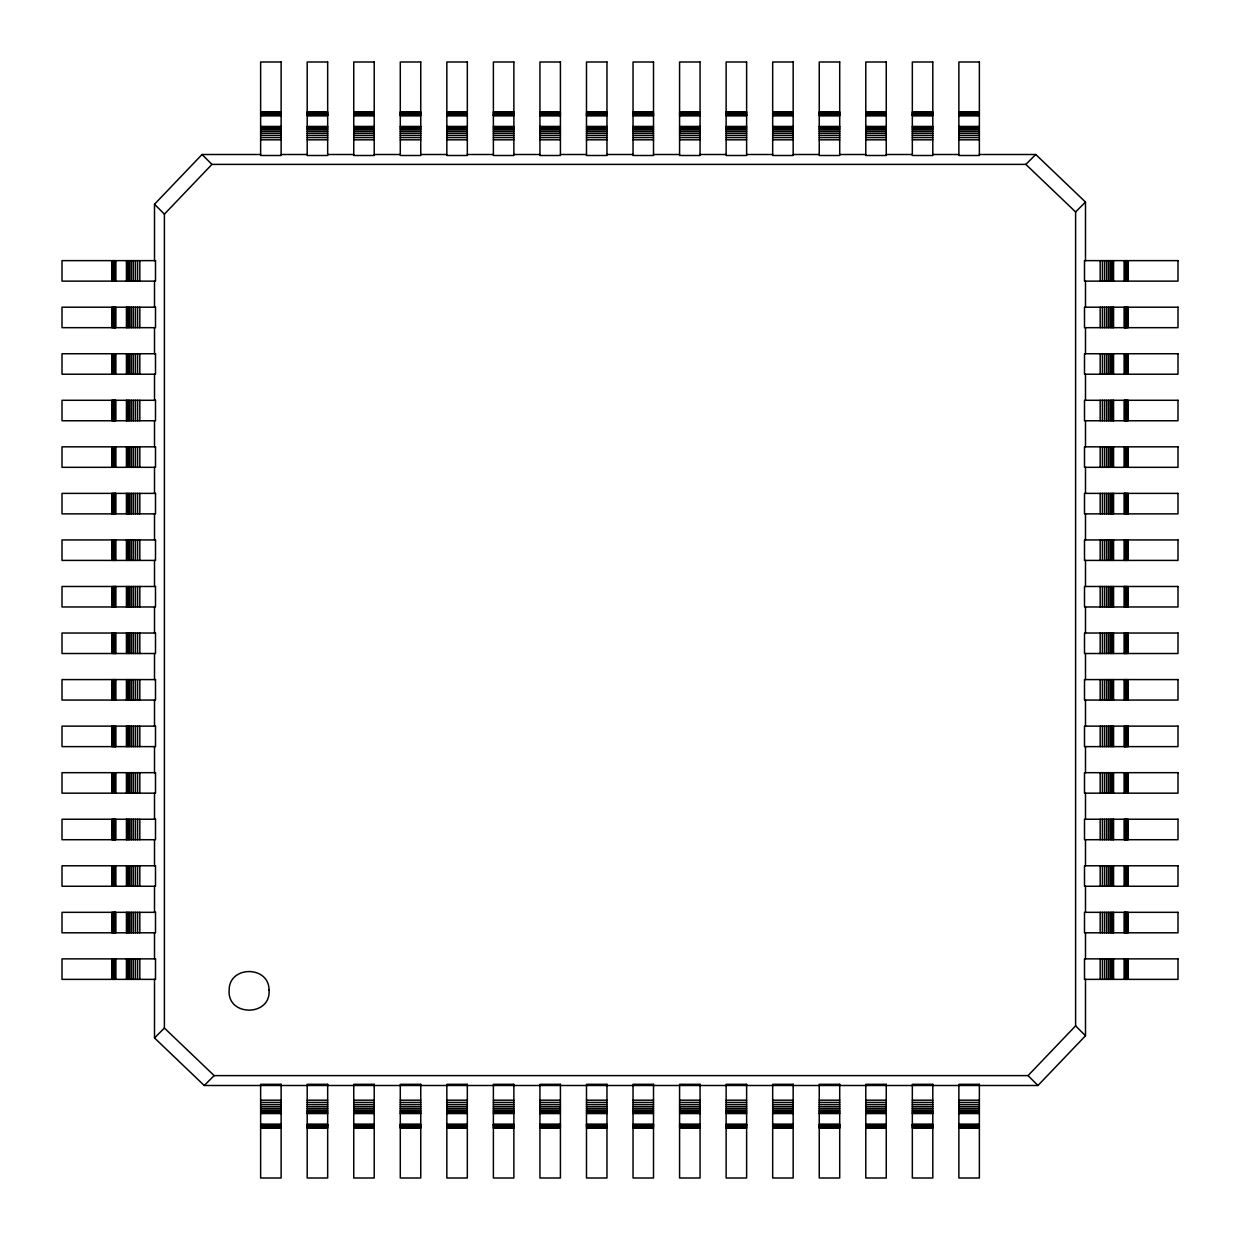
<?xml version="1.0" encoding="UTF-8"?>
<svg xmlns="http://www.w3.org/2000/svg" width="1240" height="1240" viewBox="0 0 1240 1240"><rect width="100%" height="100%" fill="white"/><g stroke="black" fill="none" stroke-linecap="round" stroke-linejoin="round"><path stroke-width="1.5" d="M154.504 260.632L154.504 204.244L202.058 154.504L260.632 154.504M164.393 214.148L211.947 164.393L1025.852 164.393L1075.607 211.947L1075.607 1025.852L1028.053 1075.607L214.148 1075.607L164.393 1028.053L164.393 214.148L154.504 204.244M154.504 979.368L154.504 1037.942L204.244 1085.496L1037.942 1085.496L1085.496 1035.756L1085.496 979.368M1025.852 164.393L1035.756 154.504L1085.496 202.058L1085.496 260.632M154.504 1037.942L164.393 1028.053M1075.607 211.947L1085.496 202.058M204.244 1085.496L214.148 1075.607M260.632 111.817L281.124 111.817M307.195 111.817L327.67 111.817M353.741 111.817L374.216 111.817M400.288 111.817L420.763 111.817M446.834 111.817L467.325 111.817M493.381 111.817L513.871 111.817M539.942 111.817L560.418 111.817M586.489 111.817L606.964 111.817M633.036 111.817L653.511 111.817M679.582 111.817L700.058 111.817M726.129 111.817L746.62 111.817M772.675 111.817L793.166 111.817M819.237 111.817L839.712 111.817M865.784 111.817L886.259 111.817M912.33 111.817L932.805 111.817M958.876 111.817L979.368 111.817M260.632 112.576L281.124 112.576M307.195 112.576L327.67 112.576M353.741 112.576L374.216 112.576M400.288 112.576L420.763 112.576M446.834 112.576L467.325 112.576M493.381 112.576L513.871 112.576M539.942 112.576L560.418 112.576M586.489 112.576L606.964 112.576M633.036 112.576L653.511 112.576M679.582 112.576L700.058 112.576M726.129 112.576L746.62 112.576M772.675 112.576L793.166 112.576M819.237 112.576L839.712 112.576M865.784 112.576L886.259 112.576M912.33 112.576L932.805 112.576M958.876 112.576L979.368 112.576M260.632 113.29L281.124 113.29M307.195 113.29L327.67 113.29M353.741 113.29L374.216 113.29M400.288 113.29L420.763 113.29M446.834 113.29L467.325 113.29M493.381 113.29L513.871 113.29M539.942 113.29L560.418 113.29M586.489 113.29L606.964 113.29M633.036 113.29L653.511 113.29M679.582 113.29L700.058 113.29M726.129 113.29L746.62 113.29M772.675 113.29L793.166 113.29M819.237 113.29L839.712 113.29M865.784 113.29L886.259 113.29M912.33 113.29L932.805 113.29M958.876 113.29L979.368 113.29M260.632 113.956L281.124 113.956M307.195 113.956L327.67 113.956M353.741 113.956L374.216 113.956M400.288 113.956L420.763 113.956M446.834 113.956L467.325 113.956M493.381 113.956L513.871 113.956M539.942 113.956L560.418 113.956M586.489 113.956L606.964 113.956M633.036 113.956L653.511 113.956M679.582 113.956L700.058 113.956M726.129 113.956L746.62 113.956M772.675 113.956L793.166 113.956M819.237 113.956L839.712 113.956M865.784 113.956L886.259 113.956M912.33 113.956L932.805 113.956M958.876 113.956L979.368 113.956M260.632 114.529L281.124 114.529M307.195 114.529L327.67 114.529M353.741 114.529L374.216 114.529M400.288 114.529L420.763 114.529M446.834 114.529L467.325 114.529M493.381 114.529L513.871 114.529M539.942 114.529L560.418 114.529M586.489 114.529L606.964 114.529M633.036 114.529L653.511 114.529M679.582 114.529L700.058 114.529M726.129 114.529L746.62 114.529M772.675 114.529L793.166 114.529M819.237 114.529L839.712 114.529M865.784 114.529L886.259 114.529M912.33 114.529L932.805 114.529M958.876 114.529L979.368 114.529M260.632 115.025L281.124 115.025M307.195 115.025L327.67 115.025M353.741 115.025L374.216 115.025M400.288 115.025L420.763 115.025M446.834 115.025L467.325 115.025M493.381 115.025L513.871 115.025M539.942 115.025L560.418 115.025M586.489 115.025L606.964 115.025M633.036 115.025L653.511 115.025M679.582 115.025L700.058 115.025M726.129 115.025L746.62 115.025M772.675 115.025L793.166 115.025M819.237 115.025L839.712 115.025M865.784 115.025L886.259 115.025M912.33 115.025L932.805 115.025M958.876 115.025L979.368 115.025M260.632 115.428L281.124 115.428M307.195 115.428L327.67 115.428M353.741 115.428L374.216 115.428M400.288 115.428L420.763 115.428M446.834 115.428L467.325 115.428M493.381 115.428L513.871 115.428M539.942 115.428L560.418 115.428M586.489 115.428L606.964 115.428M633.036 115.428L653.511 115.428M679.582 115.428L700.058 115.428M726.129 115.428L746.62 115.428M772.675 115.428L793.166 115.428M819.237 115.428L839.712 115.428M865.784 115.428L886.259 115.428M912.33 115.428L932.805 115.428M958.876 115.428L979.368 115.428M260.632 115.708L281.124 115.708M307.195 115.708L327.67 115.708M353.741 115.708L374.216 115.708M400.288 115.708L420.763 115.708M446.834 115.708L467.325 115.708M493.381 115.708L513.871 115.708M539.942 115.708L560.418 115.708M586.489 115.708L606.964 115.708M633.036 115.708L653.511 115.708M679.582 115.708L700.058 115.708M726.129 115.708L746.62 115.708M772.675 115.708L793.166 115.708M819.237 115.708L839.712 115.708M865.784 115.708L886.259 115.708M912.33 115.708L932.805 115.708M958.876 115.708L979.368 115.708M260.632 126.433L281.124 126.433M307.195 126.433L327.67 126.433M353.741 126.433L374.216 126.433M400.288 126.433L420.763 126.433M446.834 126.433L467.325 126.433M493.381 126.433L513.871 126.433M539.942 126.433L560.418 126.433M586.489 126.433L606.964 126.433M633.036 126.433L653.511 126.433M679.582 126.433L700.058 126.433M726.129 126.433L746.62 126.433M772.675 126.433L793.166 126.433M819.237 126.433L839.712 126.433M865.784 126.433L886.259 126.433M912.33 126.433L932.805 126.433M958.876 126.433L979.368 126.433M260.632 127.24L281.124 127.24M307.195 127.24L327.67 127.24M353.741 127.24L374.216 127.24M400.288 127.24L420.763 127.24M446.834 127.24L467.325 127.24M493.381 127.24L513.871 127.24M539.942 127.24L560.418 127.24M586.489 127.24L606.964 127.24M633.036 127.24L653.511 127.24M679.582 127.24L700.058 127.24M726.129 127.24L746.62 127.24M772.675 127.24L793.166 127.24M819.237 127.24L839.712 127.24M865.784 127.24L886.259 127.24M912.33 127.24L932.805 127.24M958.876 127.24L979.368 127.24M260.632 128.371L281.124 128.371M307.195 128.371L327.67 128.371M353.741 128.371L374.216 128.371M400.288 128.371L420.763 128.371M446.834 128.371L467.325 128.371M493.381 128.371L513.871 128.371M539.942 128.371L560.418 128.371M586.489 128.371L606.964 128.371M633.036 128.371L653.511 128.371M679.582 128.371L700.058 128.371M726.129 128.371L746.62 128.371M772.675 128.371L793.166 128.371M819.237 128.371L839.712 128.371M865.784 128.371L886.259 128.371M912.33 128.371L932.805 128.371M958.876 128.371L979.368 128.371M260.632 129.782L281.124 129.782M307.195 129.782L327.67 129.782M353.741 129.782L374.216 129.782M400.288 129.782L420.763 129.782M446.834 129.782L467.325 129.782M493.381 129.782L513.871 129.782M539.942 129.782L560.418 129.782M586.489 129.782L606.964 129.782M633.036 129.782L653.511 129.782M679.582 129.782L700.058 129.782M726.129 129.782L746.62 129.782M772.675 129.782L793.166 129.782M819.237 129.782L839.712 129.782M865.784 129.782L886.259 129.782M912.33 129.782L932.805 129.782M958.876 129.782L979.368 129.782M260.632 131.471L281.124 131.471M307.195 131.471L327.67 131.471M353.741 131.471L374.216 131.471M400.288 131.471L420.763 131.471M446.834 131.471L467.325 131.471M493.381 131.471L513.871 131.471M539.942 131.471L560.418 131.471M586.489 131.471L606.964 131.471M633.036 131.471L653.511 131.471M679.582 131.471L700.058 131.471M726.129 131.471L746.62 131.471M772.675 131.471L793.166 131.471M819.237 131.471L839.712 131.471M865.784 131.471L886.259 131.471M912.33 131.471L932.805 131.471M958.876 131.471L979.368 131.471M260.632 133.362L281.124 133.362M307.195 133.362L327.67 133.362M353.741 133.362L374.216 133.362M400.288 133.362L420.763 133.362M446.834 133.362L467.325 133.362M493.381 133.362L513.871 133.362M539.942 133.362L560.418 133.362M586.489 133.362L606.964 133.362M633.036 133.362L653.511 133.362M679.582 133.362L700.058 133.362M726.129 133.362L746.62 133.362M772.675 133.362L793.166 133.362M819.237 133.362L839.712 133.362M865.784 133.362L886.259 133.362M912.33 133.362L932.805 133.362M958.876 133.362L979.368 133.362M260.632 135.424L281.124 135.424M307.195 135.424L327.67 135.424M353.741 135.424L374.216 135.424M400.288 135.424L420.763 135.424M446.834 135.424L467.325 135.424M493.381 135.424L513.871 135.424M539.942 135.424L560.418 135.424M586.489 135.424L606.964 135.424M633.036 135.424L653.511 135.424M679.582 135.424L700.058 135.424M726.129 135.424L746.62 135.424M772.675 135.424L793.166 135.424M819.237 135.424L839.712 135.424M865.784 135.424L886.259 135.424M912.33 135.424L932.805 135.424M958.876 135.424L979.368 135.424M260.632 137.594L281.124 137.594M307.195 137.594L327.67 137.594M353.741 137.594L374.216 137.594M400.288 137.594L420.763 137.594M446.834 137.594L467.325 137.594M493.381 137.594L513.871 137.594M539.942 137.594L560.418 137.594M586.489 137.594L606.964 137.594M633.036 137.594L653.511 137.594M679.582 137.594L700.058 137.594M726.129 137.594L746.62 137.594M772.675 137.594L793.166 137.594M819.237 137.594L839.712 137.594M865.784 137.594L886.259 137.594M912.33 137.594L932.805 137.594M958.876 137.594L979.368 137.594M260.632 139.826L281.124 139.826M307.195 139.826L327.67 139.826M353.741 139.826L374.216 139.826M400.288 139.826L420.763 139.826M446.834 139.826L467.325 139.826M493.381 139.826L513.871 139.826M539.942 139.826L560.418 139.826M586.489 139.826L606.964 139.826M633.036 139.826L653.511 139.826M679.582 139.826L700.058 139.826M726.129 139.826L746.62 139.826M772.675 139.826L793.166 139.826M819.237 139.826L839.712 139.826M865.784 139.826L886.259 139.826M912.33 139.826L932.805 139.826M958.876 139.826L979.368 139.826M281.124 154.504L307.195 154.504M327.67 154.504L353.741 154.504M374.216 154.504L400.288 154.504M420.763 154.504L446.834 154.504M467.325 154.504L493.381 154.504M513.871 154.504L539.942 154.504M560.418 154.504L586.489 154.504M606.964 154.504L633.036 154.504M653.511 154.504L679.582 154.504M700.058 154.504L726.129 154.504M746.62 154.504L772.675 154.504M793.166 154.504L819.237 154.504M839.712 154.504L865.784 154.504M886.259 154.504L912.33 154.504M932.805 154.504L958.876 154.504M979.368 154.504L1035.756 154.504M260.632 1100.175L281.124 1100.175M307.195 1100.175L327.67 1100.175M353.741 1100.175L374.216 1100.175M400.288 1100.175L420.763 1100.175M446.834 1100.175L467.325 1100.175M493.381 1100.175L513.871 1100.175M539.942 1100.175L560.418 1100.175M586.489 1100.175L606.964 1100.175M633.036 1100.175L653.511 1100.175M679.582 1100.175L700.058 1100.175M726.129 1100.175L746.62 1100.175M772.675 1100.175L793.166 1100.175M819.237 1100.175L839.712 1100.175M865.784 1100.175L886.259 1100.175M912.33 1100.175L932.805 1100.175M958.876 1100.175L979.368 1100.175M260.632 1102.407L281.124 1102.407M307.195 1102.407L327.67 1102.407M353.741 1102.407L374.216 1102.407M400.288 1102.407L420.763 1102.407M446.834 1102.407L467.325 1102.407M493.381 1102.407L513.871 1102.407M539.942 1102.407L560.418 1102.407M586.489 1102.407L606.964 1102.407M633.036 1102.407L653.511 1102.407M679.582 1102.407L700.058 1102.407M726.129 1102.407L746.62 1102.407M772.675 1102.407L793.166 1102.407M819.237 1102.407L839.712 1102.407M865.784 1102.407L886.259 1102.407M912.33 1102.407L932.805 1102.407M958.876 1102.407L979.368 1102.407M260.632 1104.577L281.124 1104.577M307.195 1104.577L327.67 1104.577M353.741 1104.577L374.216 1104.577M400.288 1104.577L420.763 1104.577M446.834 1104.577L467.325 1104.577M493.381 1104.577L513.871 1104.577M539.942 1104.577L560.418 1104.577M586.489 1104.577L606.964 1104.577M633.036 1104.577L653.511 1104.577M679.582 1104.577L700.058 1104.577M726.129 1104.577L746.62 1104.577M772.675 1104.577L793.166 1104.577M819.237 1104.577L839.712 1104.577M865.784 1104.577L886.259 1104.577M912.33 1104.577L932.805 1104.577M958.876 1104.577L979.368 1104.577M260.632 1106.638L281.124 1106.638M307.195 1106.638L327.67 1106.638M353.741 1106.638L374.216 1106.638M400.288 1106.638L420.763 1106.638M446.834 1106.638L467.325 1106.638M493.381 1106.638L513.871 1106.638M539.942 1106.638L560.418 1106.638M586.489 1106.638L606.964 1106.638M633.036 1106.638L653.511 1106.638M679.582 1106.638L700.058 1106.638M726.129 1106.638L746.62 1106.638M772.675 1106.638L793.166 1106.638M819.237 1106.638L839.712 1106.638M865.784 1106.638L886.259 1106.638M912.33 1106.638L932.805 1106.638M958.876 1106.638L979.368 1106.638M260.632 1108.529L281.124 1108.529M307.195 1108.529L327.67 1108.529M353.741 1108.529L374.216 1108.529M400.288 1108.529L420.763 1108.529M446.834 1108.529L467.325 1108.529M493.381 1108.529L513.871 1108.529M539.942 1108.529L560.418 1108.529M586.489 1108.529L606.964 1108.529M633.036 1108.529L653.511 1108.529M679.582 1108.529L700.058 1108.529M726.129 1108.529L746.62 1108.529M772.675 1108.529L793.166 1108.529M819.237 1108.529L839.712 1108.529M865.784 1108.529L886.259 1108.529M912.33 1108.529L932.805 1108.529M958.876 1108.529L979.368 1108.529M260.632 1110.218L281.124 1110.218M307.195 1110.218L327.67 1110.218M353.741 1110.218L374.216 1110.218M400.288 1110.218L420.763 1110.218M446.834 1110.218L467.325 1110.218M493.381 1110.218L513.871 1110.218M539.942 1110.218L560.418 1110.218M586.489 1110.218L606.964 1110.218M633.036 1110.218L653.511 1110.218M679.582 1110.218L700.058 1110.218M726.129 1110.218L746.62 1110.218M772.675 1110.218L793.166 1110.218M819.237 1110.218L839.712 1110.218M865.784 1110.218L886.259 1110.218M912.33 1110.218L932.805 1110.218M958.876 1110.218L979.368 1110.218M260.632 1111.629L281.124 1111.629M307.195 1111.629L327.67 1111.629M353.741 1111.629L374.216 1111.629M400.288 1111.629L420.763 1111.629M446.834 1111.629L467.325 1111.629M493.381 1111.629L513.871 1111.629M539.942 1111.629L560.418 1111.629M586.489 1111.629L606.964 1111.629M633.036 1111.629L653.511 1111.629M679.582 1111.629L700.058 1111.629M726.129 1111.629L746.62 1111.629M772.675 1111.629L793.166 1111.629M819.237 1111.629L839.712 1111.629M865.784 1111.629L886.259 1111.629M912.33 1111.629L932.805 1111.629M958.876 1111.629L979.368 1111.629M260.632 1112.761L281.124 1112.761M307.195 1112.761L327.67 1112.761M353.741 1112.761L374.216 1112.761M400.288 1112.761L420.763 1112.761M446.834 1112.761L467.325 1112.761M493.381 1112.761L513.871 1112.761M539.942 1112.761L560.418 1112.761M586.489 1112.761L606.964 1112.761M633.036 1112.761L653.511 1112.761M679.582 1112.761L700.058 1112.761M726.129 1112.761L746.62 1112.761M772.675 1112.761L793.166 1112.761M819.237 1112.761L839.712 1112.761M865.784 1112.761L886.259 1112.761M912.33 1112.761L932.805 1112.761M958.876 1112.761L979.368 1112.761M260.632 1113.566L281.124 1113.566M307.195 1113.566L327.67 1113.566M353.741 1113.566L374.216 1113.566M400.288 1113.566L420.763 1113.566M446.834 1113.566L467.325 1113.566M493.381 1113.566L513.871 1113.566M539.942 1113.566L560.418 1113.566M586.489 1113.566L606.964 1113.566M633.036 1113.566L653.511 1113.566M679.582 1113.566L700.058 1113.566M726.129 1113.566L746.62 1113.566M772.675 1113.566L793.166 1113.566M819.237 1113.566L839.712 1113.566M865.784 1113.566L886.259 1113.566M912.33 1113.566L932.805 1113.566M958.876 1113.566L979.368 1113.566M260.632 1124.293L281.124 1124.293M307.195 1124.293L327.67 1124.293M353.741 1124.293L374.216 1124.293M400.288 1124.293L420.763 1124.293M446.834 1124.293L467.325 1124.293M493.381 1124.293L513.871 1124.293M539.942 1124.293L560.418 1124.293M586.489 1124.293L606.964 1124.293M633.036 1124.293L653.511 1124.293M679.582 1124.293L700.058 1124.293M726.129 1124.293L746.62 1124.293M772.675 1124.293L793.166 1124.293M819.237 1124.293L839.712 1124.293M865.784 1124.293L886.259 1124.293M912.33 1124.293L932.805 1124.293M958.876 1124.293L979.368 1124.293M260.632 1124.572L281.124 1124.572M307.195 1124.572L327.67 1124.572M353.741 1124.572L374.216 1124.572M400.288 1124.572L420.763 1124.572M446.834 1124.572L467.325 1124.572M493.381 1124.572L513.871 1124.572M539.942 1124.572L560.418 1124.572M586.489 1124.572L606.964 1124.572M633.036 1124.572L653.511 1124.572M679.582 1124.572L700.058 1124.572M726.129 1124.572L746.62 1124.572M772.675 1124.572L793.166 1124.572M819.237 1124.572L839.712 1124.572M865.784 1124.572L886.259 1124.572M912.33 1124.572L932.805 1124.572M958.876 1124.572L979.368 1124.572M260.632 1124.975L281.124 1124.975M307.195 1124.975L327.67 1124.975M353.741 1124.975L374.216 1124.975M400.288 1124.975L420.763 1124.975M446.834 1124.975L467.325 1124.975M493.381 1124.975L513.871 1124.975M539.942 1124.975L560.418 1124.975M586.489 1124.975L606.964 1124.975M633.036 1124.975L653.511 1124.975M679.582 1124.975L700.058 1124.975M726.129 1124.975L746.62 1124.975M772.675 1124.975L793.166 1124.975M819.237 1124.975L839.712 1124.975M865.784 1124.975L886.259 1124.975M912.33 1124.975L932.805 1124.975M958.876 1124.975L979.368 1124.975M260.632 1125.471L281.124 1125.471M307.195 1125.471L327.67 1125.471M353.741 1125.471L374.216 1125.471M400.288 1125.471L420.763 1125.471M446.834 1125.471L467.325 1125.471M493.381 1125.471L513.871 1125.471M539.942 1125.471L560.418 1125.471M586.489 1125.471L606.964 1125.471M633.036 1125.471L653.511 1125.471M679.582 1125.471L700.058 1125.471M726.129 1125.471L746.62 1125.471M772.675 1125.471L793.166 1125.471M819.237 1125.471L839.712 1125.471M865.784 1125.471L886.259 1125.471M912.33 1125.471L932.805 1125.471M958.876 1125.471L979.368 1125.471M260.632 1126.044L281.124 1126.044M307.195 1126.044L327.67 1126.044M353.741 1126.044L374.216 1126.044M400.288 1126.044L420.763 1126.044M446.834 1126.044L467.325 1126.044M493.381 1126.044L513.871 1126.044M539.942 1126.044L560.418 1126.044M586.489 1126.044L606.964 1126.044M633.036 1126.044L653.511 1126.044M679.582 1126.044L700.058 1126.044M726.129 1126.044L746.62 1126.044M772.675 1126.044L793.166 1126.044M819.237 1126.044L839.712 1126.044M865.784 1126.044L886.259 1126.044M912.33 1126.044L932.805 1126.044M958.876 1126.044L979.368 1126.044M260.632 1126.71L281.124 1126.71M307.195 1126.71L327.67 1126.71M353.741 1126.71L374.216 1126.71M400.288 1126.71L420.763 1126.71M446.834 1126.71L467.325 1126.71M493.381 1126.71L513.871 1126.71M539.942 1126.71L560.418 1126.71M586.489 1126.71L606.964 1126.71M633.036 1126.71L653.511 1126.71M679.582 1126.71L700.058 1126.71M726.129 1126.71L746.62 1126.71M772.675 1126.71L793.166 1126.71M819.237 1126.71L839.712 1126.71M865.784 1126.71L886.259 1126.71M912.33 1126.71L932.805 1126.71M958.876 1126.71L979.368 1126.71M260.632 1127.424L281.124 1127.424M307.195 1127.424L327.67 1127.424M353.741 1127.424L374.216 1127.424M400.288 1127.424L420.763 1127.424M446.834 1127.424L467.325 1127.424M493.381 1127.424L513.871 1127.424M539.942 1127.424L560.418 1127.424M586.489 1127.424L606.964 1127.424M633.036 1127.424L653.511 1127.424M679.582 1127.424L700.058 1127.424M726.129 1127.424L746.62 1127.424M772.675 1127.424L793.166 1127.424M819.237 1127.424L839.712 1127.424M865.784 1127.424L886.259 1127.424M912.33 1127.424L932.805 1127.424M958.876 1127.424L979.368 1127.424M260.632 1128.183L281.124 1128.183M307.195 1128.183L327.67 1128.183M353.741 1128.183L374.216 1128.183M400.288 1128.183L420.763 1128.183M446.834 1128.183L467.325 1128.183M493.381 1128.183L513.871 1128.183M539.942 1128.183L560.418 1128.183M586.489 1128.183L606.964 1128.183M633.036 1128.183L653.511 1128.183M679.582 1128.183L700.058 1128.183M726.129 1128.183L746.62 1128.183M772.675 1128.183L793.166 1128.183M819.237 1128.183L839.712 1128.183M865.784 1128.183L886.259 1128.183M912.33 1128.183L932.805 1128.183M958.876 1128.183L979.368 1128.183M1075.607 1025.852L1085.496 1035.756M202.058 154.504L211.947 164.393M1028.053 1075.607L1037.942 1085.496M1128.183 260.632L1128.183 281.124M1128.183 307.195L1128.183 327.67M1128.183 353.741L1128.183 374.216M1128.183 400.288L1128.183 420.763M1128.183 446.834L1128.183 467.325M1128.183 493.381L1128.183 513.871M1128.183 539.942L1128.183 560.418M1128.183 586.489L1128.183 606.964M1128.183 633.036L1128.183 653.511M1128.183 679.582L1128.183 700.058M1128.183 726.129L1128.183 746.62M1128.183 772.675L1128.183 793.166M1128.183 819.237L1128.183 839.712M1128.183 865.784L1128.183 886.259M1128.183 912.33L1128.183 932.805M1128.183 958.876L1128.183 979.368M1127.424 260.632L1127.424 281.124M1127.424 307.195L1127.424 327.67M1127.424 353.741L1127.424 374.216M1127.424 400.288L1127.424 420.763M1127.424 446.834L1127.424 467.325M1127.424 493.381L1127.424 513.871M1127.424 539.942L1127.424 560.418M1127.424 586.489L1127.424 606.964M1127.424 633.036L1127.424 653.511M1127.424 679.582L1127.424 700.058M1127.424 726.129L1127.424 746.62M1127.424 772.675L1127.424 793.166M1127.424 819.237L1127.424 839.712M1127.424 865.784L1127.424 886.259M1127.424 912.33L1127.424 932.805M1127.424 958.876L1127.424 979.368M1126.71 260.632L1126.71 281.124M1126.71 307.195L1126.71 327.67M1126.71 353.741L1126.71 374.216M1126.71 400.288L1126.71 420.763M1126.71 446.834L1126.71 467.325M1126.71 493.381L1126.71 513.871M1126.71 539.942L1126.71 560.418M1126.71 586.489L1126.71 606.964M1126.71 633.036L1126.71 653.511M1126.71 679.582L1126.71 700.058M1126.71 726.129L1126.71 746.62M1126.71 772.675L1126.71 793.166M1126.71 819.237L1126.71 839.712M1126.71 865.784L1126.71 886.259M1126.71 912.33L1126.71 932.805M1126.71 958.876L1126.71 979.368M1126.044 260.632L1126.044 281.124M1126.044 307.195L1126.044 327.67M1126.044 353.741L1126.044 374.216M1126.044 400.288L1126.044 420.763M1126.044 446.834L1126.044 467.325M1126.044 493.381L1126.044 513.871M1126.044 539.942L1126.044 560.418M1126.044 586.489L1126.044 606.964M1126.044 633.036L1126.044 653.511M1126.044 679.582L1126.044 700.058M1126.044 726.129L1126.044 746.62M1126.044 772.675L1126.044 793.166M1126.044 819.237L1126.044 839.712M1126.044 865.784L1126.044 886.259M1126.044 912.33L1126.044 932.805M1126.044 958.876L1126.044 979.368M1125.471 260.632L1125.471 281.124M1125.471 307.195L1125.471 327.67M1125.471 353.741L1125.471 374.216M1125.471 400.288L1125.471 420.763M1125.471 446.834L1125.471 467.325M1125.471 493.381L1125.471 513.871M1125.471 539.942L1125.471 560.418M1125.471 586.489L1125.471 606.964M1125.471 633.036L1125.471 653.511M1125.471 679.582L1125.471 700.058M1125.471 726.129L1125.471 746.62M1125.471 772.675L1125.471 793.166M1125.471 819.237L1125.471 839.712M1125.471 865.784L1125.471 886.259M1125.471 912.33L1125.471 932.805M1125.471 958.876L1125.471 979.368M1124.975 260.632L1124.975 281.124M1124.975 307.195L1124.975 327.67M1124.975 353.741L1124.975 374.216M1124.975 400.288L1124.975 420.763M1124.975 446.834L1124.975 467.325M1124.975 493.381L1124.975 513.871M1124.975 539.942L1124.975 560.418M1124.975 586.489L1124.975 606.964M1124.975 633.036L1124.975 653.511M1124.975 679.582L1124.975 700.058M1124.975 726.129L1124.975 746.62M1124.975 772.675L1124.975 793.166M1124.975 819.237L1124.975 839.712M1124.975 865.784L1124.975 886.259M1124.975 912.33L1124.975 932.805M1124.975 958.876L1124.975 979.368M1124.572 260.632L1124.572 281.124M1124.572 307.195L1124.572 327.67M1124.572 353.741L1124.572 374.216M1124.572 400.288L1124.572 420.763M1124.572 446.834L1124.572 467.325M1124.572 493.381L1124.572 513.871M1124.572 539.942L1124.572 560.418M1124.572 586.489L1124.572 606.964M1124.572 633.036L1124.572 653.511M1124.572 679.582L1124.572 700.058M1124.572 726.129L1124.572 746.62M1124.572 772.675L1124.572 793.166M1124.572 819.237L1124.572 839.712M1124.572 865.784L1124.572 886.259M1124.572 912.33L1124.572 932.805M1124.572 958.876L1124.572 979.368M1124.293 260.632L1124.293 281.124M1124.293 307.195L1124.293 327.67M1124.293 353.741L1124.293 374.216M1124.293 400.288L1124.293 420.763M1124.293 446.834L1124.293 467.325M1124.293 493.381L1124.293 513.871M1124.293 539.942L1124.293 560.418M1124.293 586.489L1124.293 606.964M1124.293 633.036L1124.293 653.511M1124.293 679.582L1124.293 700.058M1124.293 726.129L1124.293 746.62M1124.293 772.675L1124.293 793.166M1124.293 819.237L1124.293 839.712M1124.293 865.784L1124.293 886.259M1124.293 912.33L1124.293 932.805M1124.293 958.876L1124.293 979.368M1113.566 260.632L1113.566 281.124M1113.566 307.195L1113.566 327.67M1113.566 353.741L1113.566 374.216M1113.566 400.288L1113.566 420.763M1113.566 446.834L1113.566 467.325M1113.566 493.381L1113.566 513.871M1113.566 539.942L1113.566 560.418M1113.566 586.489L1113.566 606.964M1113.566 633.036L1113.566 653.511M1113.566 679.582L1113.566 700.058M1113.566 726.129L1113.566 746.62M1113.566 772.675L1113.566 793.166M1113.566 819.237L1113.566 839.712M1113.566 865.784L1113.566 886.259M1113.566 912.33L1113.566 932.805M1113.566 958.876L1113.566 979.368M1112.761 260.632L1112.761 281.124M1112.761 307.195L1112.761 327.67M1112.761 353.741L1112.761 374.216M1112.761 400.288L1112.761 420.763M1112.761 446.834L1112.761 467.325M1112.761 493.381L1112.761 513.871M1112.761 539.942L1112.761 560.418M1112.761 586.489L1112.761 606.964M1112.761 633.036L1112.761 653.511M1112.761 679.582L1112.761 700.058M1112.761 726.129L1112.761 746.62M1112.761 772.675L1112.761 793.166M1112.761 819.237L1112.761 839.712M1112.761 865.784L1112.761 886.259M1112.761 912.33L1112.761 932.805M1112.761 958.876L1112.761 979.368M1111.629 260.632L1111.629 281.124M1111.629 307.195L1111.629 327.67M1111.629 353.741L1111.629 374.216M1111.629 400.288L1111.629 420.763M1111.629 446.834L1111.629 467.325M1111.629 493.381L1111.629 513.871M1111.629 539.942L1111.629 560.418M1111.629 586.489L1111.629 606.964M1111.629 633.036L1111.629 653.511M1111.629 679.582L1111.629 700.058M1111.629 726.129L1111.629 746.62M1111.629 772.675L1111.629 793.166M1111.629 819.237L1111.629 839.712M1111.629 865.784L1111.629 886.259M1111.629 912.33L1111.629 932.805M1111.629 958.876L1111.629 979.368M1110.218 260.632L1110.218 281.124M1110.218 307.195L1110.218 327.67M1110.218 353.741L1110.218 374.216M1110.218 400.288L1110.218 420.763M1110.218 446.834L1110.218 467.325M1110.218 493.381L1110.218 513.871M1110.218 539.942L1110.218 560.418M1110.218 586.489L1110.218 606.964M1110.218 633.036L1110.218 653.511M1110.218 679.582L1110.218 700.058M1110.218 726.129L1110.218 746.62M1110.218 772.675L1110.218 793.166M1110.218 819.237L1110.218 839.712M1110.218 865.784L1110.218 886.259M1110.218 912.33L1110.218 932.805M1110.218 958.876L1110.218 979.368M1108.529 260.632L1108.529 281.124M1108.529 307.195L1108.529 327.67M1108.529 353.741L1108.529 374.216M1108.529 400.288L1108.529 420.763M1108.529 446.834L1108.529 467.325M1108.529 493.381L1108.529 513.871M1108.529 539.942L1108.529 560.418M1108.529 586.489L1108.529 606.964M1108.529 633.036L1108.529 653.511M1108.529 679.582L1108.529 700.058M1108.529 726.129L1108.529 746.62M1108.529 772.675L1108.529 793.166M1108.529 819.237L1108.529 839.712M1108.529 865.784L1108.529 886.259M1108.529 912.33L1108.529 932.805M1108.529 958.876L1108.529 979.368M1106.638 260.632L1106.638 281.124M1106.638 307.195L1106.638 327.67M1106.638 353.741L1106.638 374.216M1106.638 400.288L1106.638 420.763M1106.638 446.834L1106.638 467.325M1106.638 493.381L1106.638 513.871M1106.638 539.942L1106.638 560.418M1106.638 586.489L1106.638 606.964M1106.638 633.036L1106.638 653.511M1106.638 679.582L1106.638 700.058M1106.638 726.129L1106.638 746.62M1106.638 772.675L1106.638 793.166M1106.638 819.237L1106.638 839.712M1106.638 865.784L1106.638 886.259M1106.638 912.33L1106.638 932.805M1106.638 958.876L1106.638 979.368M1104.577 260.632L1104.577 281.124M1104.577 307.195L1104.577 327.67M1104.577 353.741L1104.577 374.216M1104.577 400.288L1104.577 420.763M1104.577 446.834L1104.577 467.325M1104.577 493.381L1104.577 513.871M1104.577 539.942L1104.577 560.418M1104.577 586.489L1104.577 606.964M1104.577 633.036L1104.577 653.511M1104.577 679.582L1104.577 700.058M1104.577 726.129L1104.577 746.62M1104.577 772.675L1104.577 793.166M1104.577 819.237L1104.577 839.712M1104.577 865.784L1104.577 886.259M1104.577 912.33L1104.577 932.805M1104.577 958.876L1104.577 979.368M1102.407 260.632L1102.407 281.124M1102.407 307.195L1102.407 327.67M1102.407 353.741L1102.407 374.216M1102.407 400.288L1102.407 420.763M1102.407 446.834L1102.407 467.325M1102.407 493.381L1102.407 513.871M1102.407 539.942L1102.407 560.418M1102.407 586.489L1102.407 606.964M1102.407 633.036L1102.407 653.511M1102.407 679.582L1102.407 700.058M1102.407 726.129L1102.407 746.62M1102.407 772.675L1102.407 793.166M1102.407 819.237L1102.407 839.712M1102.407 865.784L1102.407 886.259M1102.407 912.33L1102.407 932.805M1102.407 958.876L1102.407 979.368M1100.175 260.632L1100.175 281.124M1100.175 307.195L1100.175 327.67M1100.175 353.741L1100.175 374.216M1100.175 400.288L1100.175 420.763M1100.175 446.834L1100.175 467.325M1100.175 493.381L1100.175 513.871M1100.175 539.942L1100.175 560.418M1100.175 586.489L1100.175 606.964M1100.175 633.036L1100.175 653.511M1100.175 679.582L1100.175 700.058M1100.175 726.129L1100.175 746.62M1100.175 772.675L1100.175 793.166M1100.175 819.237L1100.175 839.712M1100.175 865.784L1100.175 886.259M1100.175 912.33L1100.175 932.805M1100.175 958.876L1100.175 979.368M1085.496 281.124L1085.496 307.195M1085.496 327.67L1085.496 353.741M1085.496 374.216L1085.496 400.288M1085.496 420.763L1085.496 446.834M1085.496 467.325L1085.496 493.381M1085.496 513.871L1085.496 539.942M1085.496 560.418L1085.496 586.489M1085.496 606.964L1085.496 633.036M1085.496 653.511L1085.496 679.582M1085.496 700.058L1085.496 726.129M1085.496 746.62L1085.496 772.675M1085.496 793.166L1085.496 819.237M1085.496 839.712L1085.496 865.784M1085.496 886.259L1085.496 912.33M1085.496 932.805L1085.496 958.876M154.504 281.124L154.504 307.195M154.504 327.67L154.504 353.741M154.504 374.216L154.504 400.288M154.504 420.763L154.504 446.834M154.504 467.325L154.504 493.381M154.504 513.871L154.504 539.942M154.504 560.418L154.504 586.489M154.504 606.964L154.504 633.036M154.504 653.511L154.504 679.582M154.504 700.058L154.504 726.129M154.504 746.62L154.504 772.675M154.504 793.166L154.504 819.237M154.504 839.712L154.504 865.784M154.504 886.259L154.504 912.33M154.504 932.805L154.504 958.876M139.826 260.632L139.826 281.124M139.826 307.195L139.826 327.67M139.826 353.741L139.826 374.216M139.826 400.288L139.826 420.763M139.826 446.834L139.826 467.325M139.826 493.381L139.826 513.871M139.826 539.942L139.826 560.418M139.826 586.489L139.826 606.964M139.826 633.036L139.826 653.511M139.826 679.582L139.826 700.058M139.826 726.129L139.826 746.62M139.826 772.675L139.826 793.166M139.826 819.237L139.826 839.712M139.826 865.784L139.826 886.259M139.826 912.33L139.826 932.805M139.826 958.876L139.826 979.368M137.594 260.632L137.594 281.124M137.594 307.195L137.594 327.67M137.594 353.741L137.594 374.216M137.594 400.288L137.594 420.763M137.594 446.834L137.594 467.325M137.594 493.381L137.594 513.871M137.594 539.942L137.594 560.418M137.594 586.489L137.594 606.964M137.594 633.036L137.594 653.511M137.594 679.582L137.594 700.058M137.594 726.129L137.594 746.62M137.594 772.675L137.594 793.166M137.594 819.237L137.594 839.712M137.594 865.784L137.594 886.259M137.594 912.33L137.594 932.805M137.594 958.876L137.594 979.368M135.424 260.632L135.424 281.124M135.424 307.195L135.424 327.67M135.424 353.741L135.424 374.216M135.424 400.288L135.424 420.763M135.424 446.834L135.424 467.325M135.424 493.381L135.424 513.871M135.424 539.942L135.424 560.418M135.424 586.489L135.424 606.964M135.424 633.036L135.424 653.511M135.424 679.582L135.424 700.058M135.424 726.129L135.424 746.62M135.424 772.675L135.424 793.166M135.424 819.237L135.424 839.712M135.424 865.784L135.424 886.259M135.424 912.33L135.424 932.805M135.424 958.876L135.424 979.368M133.362 260.632L133.362 281.124M133.362 307.195L133.362 327.67M133.362 353.741L133.362 374.216M133.362 400.288L133.362 420.763M133.362 446.834L133.362 467.325M133.362 493.381L133.362 513.871M133.362 539.942L133.362 560.418M133.362 586.489L133.362 606.964M133.362 633.036L133.362 653.511M133.362 679.582L133.362 700.058M133.362 726.129L133.362 746.62M133.362 772.675L133.362 793.166M133.362 819.237L133.362 839.712M133.362 865.784L133.362 886.259M133.362 912.33L133.362 932.805M133.362 958.876L133.362 979.368M131.471 260.632L131.471 281.124M131.471 307.195L131.471 327.67M131.471 353.741L131.471 374.216M131.471 400.288L131.471 420.763M131.471 446.834L131.471 467.325M131.471 493.381L131.471 513.871M131.471 539.942L131.471 560.418M131.471 586.489L131.471 606.964M131.471 633.036L131.471 653.511M131.471 679.582L131.471 700.058M131.471 726.129L131.471 746.62M131.471 772.675L131.471 793.166M131.471 819.237L131.471 839.712M131.471 865.784L131.471 886.259M131.471 912.33L131.471 932.805M131.471 958.876L131.471 979.368M129.782 260.632L129.782 281.124M129.782 307.195L129.782 327.67M129.782 353.741L129.782 374.216M129.782 400.288L129.782 420.763M129.782 446.834L129.782 467.325M129.782 493.381L129.782 513.871M129.782 539.942L129.782 560.418M129.782 586.489L129.782 606.964M129.782 633.036L129.782 653.511M129.782 679.582L129.782 700.058M129.782 726.129L129.782 746.62M129.782 772.675L129.782 793.166M129.782 819.237L129.782 839.712M129.782 865.784L129.782 886.259M129.782 912.33L129.782 932.805M129.782 958.876L129.782 979.368M128.371 260.632L128.371 281.124M128.371 307.195L128.371 327.67M128.371 353.741L128.371 374.216M128.371 400.288L128.371 420.763M128.371 446.834L128.371 467.325M128.371 493.381L128.371 513.871M128.371 539.942L128.371 560.418M128.371 586.489L128.371 606.964M128.371 633.036L128.371 653.511M128.371 679.582L128.371 700.058M128.371 726.129L128.371 746.62M128.371 772.675L128.371 793.166M128.371 819.237L128.371 839.712M128.371 865.784L128.371 886.259M128.371 912.33L128.371 932.805M128.371 958.876L128.371 979.368M127.24 260.632L127.24 281.124M127.24 307.195L127.24 327.67M127.24 353.741L127.24 374.216M127.24 400.288L127.24 420.763M127.24 446.834L127.24 467.325M127.24 493.381L127.24 513.871M127.24 539.942L127.24 560.418M127.24 586.489L127.24 606.964M127.24 633.036L127.24 653.511M127.24 679.582L127.24 700.058M127.24 726.129L127.24 746.62M127.24 772.675L127.24 793.166M127.24 819.237L127.24 839.712M127.24 865.784L127.24 886.259M127.24 912.33L127.24 932.805M127.24 958.876L127.24 979.368M126.433 260.632L126.433 281.124M126.433 307.195L126.433 327.67M126.433 353.741L126.433 374.216M126.433 400.288L126.433 420.763M126.433 446.834L126.433 467.325M126.433 493.381L126.433 513.871M126.433 539.942L126.433 560.418M126.433 586.489L126.433 606.964M126.433 633.036L126.433 653.511M126.433 679.582L126.433 700.058M126.433 726.129L126.433 746.62M126.433 772.675L126.433 793.166M126.433 819.237L126.433 839.712M126.433 865.784L126.433 886.259M126.433 912.33L126.433 932.805M126.433 958.876L126.433 979.368M115.708 260.632L115.708 281.124M115.708 307.195L115.708 327.67M115.708 353.741L115.708 374.216M115.708 400.288L115.708 420.763M115.708 446.834L115.708 467.325M115.708 493.381L115.708 513.871M115.708 539.942L115.708 560.418M115.708 586.489L115.708 606.964M115.708 633.036L115.708 653.511M115.708 679.582L115.708 700.058M115.708 726.129L115.708 746.62M115.708 772.675L115.708 793.166M115.708 819.237L115.708 839.712M115.708 865.784L115.708 886.259M115.708 912.33L115.708 932.805M115.708 958.876L115.708 979.368M115.428 260.632L115.428 281.124M115.428 307.195L115.428 327.67M115.428 353.741L115.428 374.216M115.428 400.288L115.428 420.763M115.428 446.834L115.428 467.325M115.428 493.381L115.428 513.871M115.428 539.942L115.428 560.418M115.428 586.489L115.428 606.964M115.428 633.036L115.428 653.511M115.428 679.582L115.428 700.058M115.428 726.129L115.428 746.62M115.428 772.675L115.428 793.166M115.428 819.237L115.428 839.712M115.428 865.784L115.428 886.259M115.428 912.33L115.428 932.805M115.428 958.876L115.428 979.368M115.025 260.632L115.025 281.124M115.025 307.195L115.025 327.67M115.025 353.741L115.025 374.216M115.025 400.288L115.025 420.763M115.025 446.834L115.025 467.325M115.025 493.381L115.025 513.871M115.025 539.942L115.025 560.418M115.025 586.489L115.025 606.964M115.025 633.036L115.025 653.511M115.025 679.582L115.025 700.058M115.025 726.129L115.025 746.62M115.025 772.675L115.025 793.166M115.025 819.237L115.025 839.712M115.025 865.784L115.025 886.259M115.025 912.33L115.025 932.805M115.025 958.876L115.025 979.368M114.529 260.632L114.529 281.124M114.529 307.195L114.529 327.67M114.529 353.741L114.529 374.216M114.529 400.288L114.529 420.763M114.529 446.834L114.529 467.325M114.529 493.381L114.529 513.871M114.529 539.942L114.529 560.418M114.529 586.489L114.529 606.964M114.529 633.036L114.529 653.511M114.529 679.582L114.529 700.058M114.529 726.129L114.529 746.62M114.529 772.675L114.529 793.166M114.529 819.237L114.529 839.712M114.529 865.784L114.529 886.259M114.529 912.33L114.529 932.805M114.529 958.876L114.529 979.368M113.956 260.632L113.956 281.124M113.956 307.195L113.956 327.67M113.956 353.741L113.956 374.216M113.956 400.288L113.956 420.763M113.956 446.834L113.956 467.325M113.956 493.381L113.956 513.871M113.956 539.942L113.956 560.418M113.956 586.489L113.956 606.964M113.956 633.036L113.956 653.511M113.956 679.582L113.956 700.058M113.956 726.129L113.956 746.62M113.956 772.675L113.956 793.166M113.956 819.237L113.956 839.712M113.956 865.784L113.956 886.259M113.956 912.33L113.956 932.805M113.956 958.876L113.956 979.368M113.29 260.632L113.29 281.124M113.29 307.195L113.29 327.67M113.29 353.741L113.29 374.216M113.29 400.288L113.29 420.763M113.29 446.834L113.29 467.325M113.29 493.381L113.29 513.871M113.29 539.942L113.29 560.418M113.29 586.489L113.29 606.964M113.29 633.036L113.29 653.511M113.29 679.582L113.29 700.058M113.29 726.129L113.29 746.62M113.29 772.675L113.29 793.166M113.29 819.237L113.29 839.712M113.29 865.784L113.29 886.259M113.29 912.33L113.29 932.805M113.29 958.876L113.29 979.368M112.576 260.632L112.576 281.124M112.576 307.195L112.576 327.67M112.576 353.741L112.576 374.216M112.576 400.288L112.576 420.763M112.576 446.834L112.576 467.325M112.576 493.381L112.576 513.871M112.576 539.942L112.576 560.418M112.576 586.489L112.576 606.964M112.576 633.036L112.576 653.511M112.576 679.582L112.576 700.058M112.576 726.129L112.576 746.62M112.576 772.675L112.576 793.166M112.576 819.237L112.576 839.712M112.576 865.784L112.576 886.259M112.576 912.33L112.576 932.805M112.576 958.876L112.576 979.368M111.817 260.632L111.817 281.124M111.817 307.195L111.817 327.67M111.817 353.741L111.817 374.216M111.817 400.288L111.817 420.763M111.817 446.834L111.817 467.325M111.817 493.381L111.817 513.871M111.817 539.942L111.817 560.418M111.817 586.489L111.817 606.964M111.817 633.036L111.817 653.511M111.817 679.582L111.817 700.058M111.817 726.129L111.817 746.62M111.817 772.675L111.817 793.166M111.817 819.237L111.817 839.712M111.817 865.784L111.817 886.259M111.817 912.33L111.817 932.805M111.817 958.876L111.817 979.368M269.034 990.062C271.235 1016.8 226.951 1016.8 229.152 990.062C229.044 965.402 269.142 965.402 269.034 990.062M281.124 62L260.632 62L260.632 155.496L281.124 155.496L281.124 62M327.67 62L307.195 62L307.195 155.496L327.67 155.496L327.67 62M374.216 62L353.741 62L353.741 155.496L374.216 155.496L374.216 62M420.763 62L400.288 62L400.288 155.496L420.763 155.496L420.763 62M467.325 62L446.834 62L446.834 155.496L467.325 155.496L467.325 62M513.871 62L493.381 62L493.381 155.496L513.871 155.496L513.871 62M560.418 62L539.942 62L539.942 155.496L560.418 155.496L560.418 62M606.964 62L586.489 62L586.489 155.496L606.964 155.496L606.964 62M653.511 62L633.036 62L633.036 155.496L653.511 155.496L653.511 62M700.058 62L679.582 62L679.582 155.496L700.058 155.496L700.058 62M746.62 62L726.129 62L726.129 155.496L746.62 155.496L746.62 62M793.166 62L772.675 62L772.675 155.496L793.166 155.496L793.166 62M839.712 62L819.237 62L819.237 155.496L839.712 155.496L839.712 62M886.259 62L865.784 62L865.784 155.496L886.259 155.496L886.259 62M932.805 62L912.33 62L912.33 155.496L932.805 155.496L932.805 62M979.368 62L958.876 62L958.876 155.496L979.368 155.496L979.368 62M155.496 260.632L62 260.632L62 281.124L155.496 281.124L155.496 260.632M1178 260.632L1084.504 260.632L1084.504 281.124L1178 281.124L1178 260.632M155.496 307.195L62 307.195L62 327.67L155.496 327.67L155.496 307.195M1178 307.195L1084.504 307.195L1084.504 327.67L1178 327.67L1178 307.195M155.496 353.741L62 353.741L62 374.216L155.496 374.216L155.496 353.741M1178 353.741L1084.504 353.741L1084.504 374.216L1178 374.216L1178 353.741M155.496 400.288L62 400.288L62 420.763L155.496 420.763L155.496 400.288M1178 400.288L1084.504 400.288L1084.504 420.763L1178 420.763L1178 400.288M155.496 446.834L62 446.834L62 467.325L155.496 467.325L155.496 446.834M1178 446.834L1084.504 446.834L1084.504 467.325L1178 467.325L1178 446.834M155.496 493.381L62 493.381L62 513.871L155.496 513.871L155.496 493.381M1178 493.381L1084.504 493.381L1084.504 513.871L1178 513.871L1178 493.381M155.496 539.942L62 539.942L62 560.418L155.496 560.418L155.496 539.942M1178 539.942L1084.504 539.942L1084.504 560.418L1178 560.418L1178 539.942M155.496 586.489L62 586.489L62 606.964L155.496 606.964L155.496 586.489M1178 586.489L1084.504 586.489L1084.504 606.964L1178 606.964L1178 586.489M155.496 633.036L62 633.036L62 653.511L155.496 653.511L155.496 633.036M1178 633.036L1084.504 633.036L1084.504 653.511L1178 653.511L1178 633.036M155.496 679.582L62 679.582L62 700.058L155.496 700.058L155.496 679.582M1178 679.582L1084.504 679.582L1084.504 700.058L1178 700.058L1178 679.582M155.496 726.129L62 726.129L62 746.62L155.496 746.62L155.496 726.129M1178 726.129L1084.504 726.129L1084.504 746.62L1178 746.62L1178 726.129M155.496 772.675L62 772.675L62 793.166L155.496 793.166L155.496 772.675M1178 772.675L1084.504 772.675L1084.504 793.166L1178 793.166L1178 772.675M155.496 819.237L62 819.237L62 839.712L155.496 839.712L155.496 819.237M1178 819.237L1084.504 819.237L1084.504 839.712L1178 839.712L1178 819.237M155.496 865.784L62 865.784L62 886.259L155.496 886.259L155.496 865.784M1178 865.784L1084.504 865.784L1084.504 886.259L1178 886.259L1178 865.784M155.496 912.33L62 912.33L62 932.805L155.496 932.805L155.496 912.33M1178 912.33L1084.504 912.33L1084.504 932.805L1178 932.805L1178 912.33M155.496 958.876L62 958.876L62 979.368L155.496 979.368L155.496 958.876M1178 958.876L1084.504 958.876L1084.504 979.368L1178 979.368L1178 958.876M281.124 1084.318L260.632 1084.318L260.632 1178L281.124 1178L281.124 1084.318M327.67 1084.318L307.195 1084.318L307.195 1178L327.67 1178L327.67 1084.318M374.216 1084.318L353.741 1084.318L353.741 1178L374.216 1178L374.216 1084.318M420.763 1084.318L400.288 1084.318L400.288 1178L420.763 1178L420.763 1084.318M467.325 1084.318L446.834 1084.318L446.834 1178L467.325 1178L467.325 1084.318M513.871 1084.318L493.381 1084.318L493.381 1178L513.871 1178L513.871 1084.318M560.418 1084.318L539.942 1084.318L539.942 1178L560.418 1178L560.418 1084.318M606.964 1084.318L586.489 1084.318L586.489 1178L606.964 1178L606.964 1084.318M653.511 1084.318L633.036 1084.318L633.036 1178L653.511 1178L653.511 1084.318M700.058 1084.318L679.582 1084.318L679.582 1178L700.058 1178L700.058 1084.318M746.62 1084.318L726.129 1084.318L726.129 1178L746.62 1178L746.62 1084.318M793.166 1084.318L772.675 1084.318L772.675 1178L793.166 1178L793.166 1084.318M839.712 1084.318L819.237 1084.318L819.237 1178L839.712 1178L839.712 1084.318M886.259 1084.318L865.784 1084.318L865.784 1178L886.259 1178L886.259 1084.318M932.805 1084.318L912.33 1084.318L912.33 1178L932.805 1178L932.805 1084.318M979.368 1084.318L958.876 1084.318L958.876 1178L979.368 1178L979.368 1084.318"/></g></svg>
